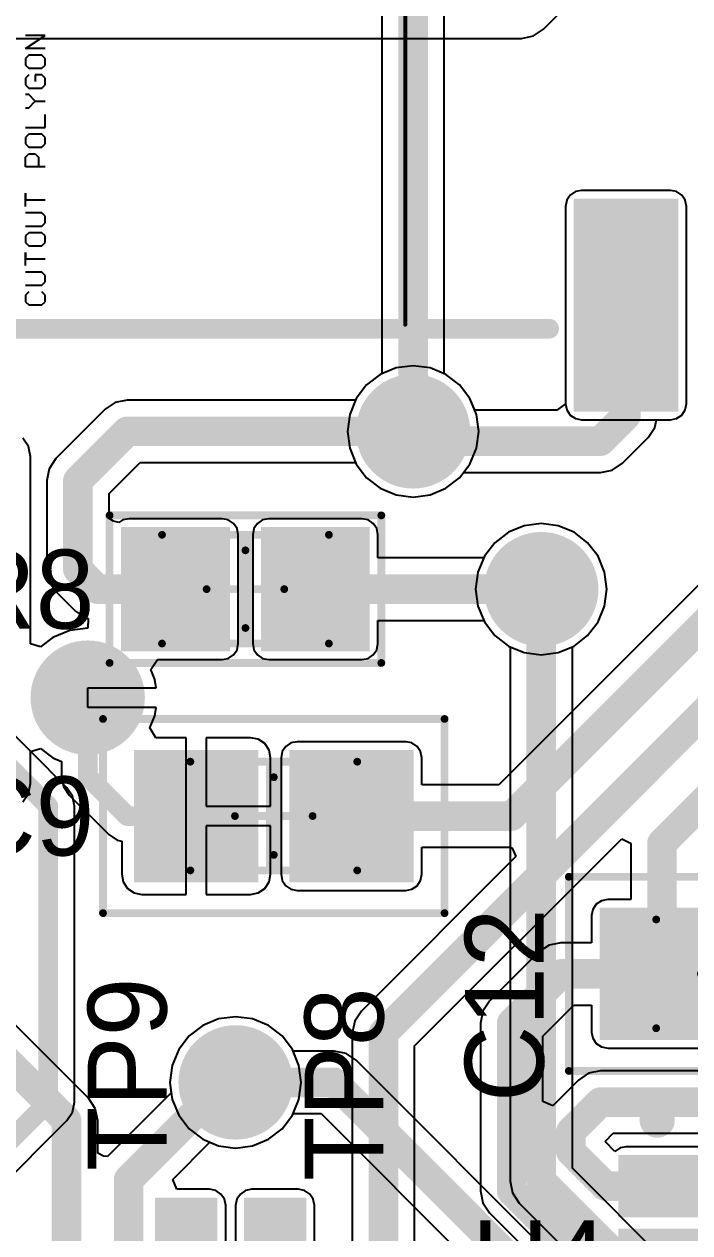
# Model space of a CAD drawing. Header units: millimetres. Extents: x 0.11 to 2.34, y 0.1 to 2.58.
# Drawn here: x 1.028 to 1.365, y 1.279 to 1.891 of the extents above; entities that cross this region are included whole.
import ezdxf

# ---------------------------------------------------------------- set-up
doc = ezdxf.new("R2010")
doc.units = ezdxf.units.MM
doc.header["$MEASUREMENT"] = 0
for name, color, linetype in [('BottomLayer', 5, 'Continuous'), ('BottomSolder', 6, 'Continuous'), ('Mechanical13', 56, 'Continuous'), ('Mechanical15', 56, 'Continuous'), ('MultiLayer', 9, 'Continuous'), ('PadHoleLayer', 156, 'Continuous'), ('TopLayer', 1, 'Continuous'), ('TopOverlay', 2, 'Continuous'), ('TopPaste', 8, 'Continuous'), ('TopSolder', 216, 'Continuous'), ('ViaHoleLayer', 16, 'Continuous')]:
    doc.layers.add(name, color=color, linetype=linetype)

# ---------------------------------------------------------------- blocks, each defined once
blk = doc.blocks.new('6_0805_N_3')
at = {"layer": 'Mechanical13', "const_width": 0.003937}
for points in [[(-0.0423228, -0.0275589), (-0.0423228, 0.0275592)], [(-0.0423228, 0.0275592), (0.0423229, 0.0275592)], [(0.0423229, -0.0275589), (0.0423229, 0.0275592)], [(-0.0423228, -0.0275589), (0.0423229, -0.0275589)]]:
    blk.add_lwpolyline(points, dxfattribs=at)
at = {"layer": 'Mechanical13', "const_width": 0.0019685}
for points in [[(-0.043307, 0.0275592, 1), (-0.0413386, 0.0275592, 1)], [(-0.043307, 0.0275592, 1), (-0.0413386, 0.0275592, 1)], [(0.0413387, 0.0275592, 1), (0.0433071, 0.0275592, 1)], [(0.0413387, 0.0275592, 1), (0.0433071, 0.0275592, 1)], [(-0.043307, -0.0275589, 1), (-0.0413386, -0.0275589, 1)], [(-0.043307, -0.0275589, 1), (-0.0413386, -0.0275589, 1)], [(0.0413387, -0.0275589, 1), (0.0433071, -0.0275589, 1)], [(0.0413387, -0.0275589, 1), (0.0433071, -0.0275589, 1)]]:
    blk.add_lwpolyline(points, format="xyb", close=True, dxfattribs=at)
at = {"layer": 'Mechanical15', "const_width": 0.003937}
for points in [[(-0.0688976, -0.0374014), (-0.0688976, 0.0374017)], [(-0.0688976, 0.0374017), (0.0688977, 0.0374017)], [(0.0688977, -0.0374014), (0.0688977, 0.0374017)], [(1e-07, -0.0196849), (1e-07, 0.0196852)], [(-0.019685, 1e-07), (0.0196851, 1e-07)], [(-0.0688976, -0.0374014), (0.0688977, -0.0374014)]]:
    blk.add_lwpolyline(points, dxfattribs=at)
at = {"layer": 'Mechanical15', "const_width": 0.0019685}
for points in [[(-0.0698818, 0.0374017, 1), (-0.0679134, 0.0374017, 1)], [(-0.0698818, 0.0374017, 1), (-0.0679134, 0.0374017, 1)], [(0.0679135, 0.0374017, 1), (0.0698819, 0.0374017, 1)], [(0.0679135, 0.0374017, 1), (0.0698819, 0.0374017, 1)], [(-0.0009841, 0.0196852, 1), (0.0009843, 0.0196852, 1)], [(-0.0206692, 1e-07, 1), (-0.0187008, 1e-07, 1)], [(0.0187009, 1e-07, 1), (0.0206693, 1e-07, 1)], [(-0.0009841, -0.0196849, 1), (0.0009843, -0.0196849, 1)], [(-0.0698818, -0.0374014, 1), (-0.0679134, -0.0374014, 1)], [(-0.0698818, -0.0374014, 1), (-0.0679134, -0.0374014, 1)], [(0.0679135, -0.0374014, 1), (0.0698819, -0.0374014, 1)], [(0.0679135, -0.0374014, 1), (0.0698819, -0.0374014, 1)]]:
    blk.add_lwpolyline(points, format="xyb", close=True, dxfattribs=at)
at = {"layer": 'TopLayer'}
for points in [[(-0.011811, -0.0275589), (-0.011811, 0.0275591), (-0.059055, -0.0275589), (-0.059055, 0.0275591)], [(0.0590551, -0.0275589), (0.0590551, 0.0275591), (0.0118111, -0.0275589), (0.0118111, 0.0275591)]]:
    blk.add_solid(points, dxfattribs=at)
at = {"layer": 'TopOverlay', "const_width": 0.007874}
blk.add_lwpolyline([(0, -0.023622), (0, 0.023622)], dxfattribs=at)
at = {"layer": 'TopOverlay', "const_width": 0.003937}
for points in [[(-0.0019685, 0.023622, 1), (0.0019685, 0.023622, 1)], [(-0.0019685, -0.023622, 1), (0.0019685, -0.023622, 1)]]:
    blk.add_lwpolyline(points, format="xyb", close=True, dxfattribs=at)
at = {"layer": 'TopPaste'}
for points in [[(-0.011811, -0.0275589), (-0.011811, 0.0275591), (-0.059055, -0.0275589), (-0.059055, 0.0275591)], [(0.0590551, -0.0275589), (0.0590551, 0.0275591), (0.0118111, -0.0275589), (0.0118111, 0.0275591)]]:
    blk.add_solid(points, dxfattribs=at)
at = {"layer": 'TopSolder'}
for points in [[(-0.007811, -0.0315589), (-0.007811, 0.0315591), (-0.063055, -0.0315589), (-0.063055, 0.0315591)], [(0.0630551, -0.0315589), (0.0630551, 0.0315591), (0.0078111, -0.0315589), (0.0078111, 0.0315591)]]:
    blk.add_solid(points, dxfattribs=at)
blk = doc.blocks.new('ESP8266_ESP_12_E_5')
at = {"layer": 'BottomLayer'}
blk.add_solid([(-0.603, 0.6235), (-0.603, 0.6685), (-0.703, 0.6235), (-0.703, 0.6685)], dxfattribs=at)
at = {"layer": 'BottomSolder'}
blk.add_solid([(-0.599, 0.6195), (-0.599, 0.6725), (-0.707, 0.6195), (-0.707, 0.6725)], dxfattribs=at)
at = {"layer": 'Mechanical13'}
for p, q in [((-0.6512945, 0.9505874), (-0.6529606, 0.9489212)), ((-0.6479622, 0.9505874), (-0.6512945, 0.9505874)), ((-0.6462961, 0.9489212), (-0.6479622, 0.9505874)), ((-0.6429638, 0.9505874), (-0.6429638, 0.9422567)), ((-0.6362993, 0.9422567), (-0.6362993, 0.9505874)), ((-0.632967, 0.9505874), (-0.6263025, 0.9505874)), ((-0.6263025, 0.9505874), (-0.6296347, 0.9505874)), ((-0.6296347, 0.9505874), (-0.6296347, 0.9405906)), ((-0.6213041, 0.9505874), (-0.6229702, 0.9489212)), ((-0.6179718, 0.9505874), (-0.6213041, 0.9505874)), ((-0.6163057, 0.9489212), (-0.6179718, 0.9505874)), ((-0.6129734, 0.9505874), (-0.6129734, 0.9422567)), ((-0.6063089, 0.9422567), (-0.6063089, 0.9505874)), ((-0.6029766, 0.9505874), (-0.5963121, 0.9505874)), ((-0.5963121, 0.9505874), (-0.5996443, 0.9505874)), ((-0.5996443, 0.9505874), (-0.5996443, 0.9405906)), ((-0.582983, 0.9405906), (-0.582983, 0.9505874)), ((-0.582983, 0.9505874), (-0.5779846, 0.9505874)), ((-0.5779846, 0.9505874), (-0.5763185, 0.9489212)), ((-0.5713201, 0.9505874), (-0.5729862, 0.9489212)), ((-0.5679878, 0.9505874), (-0.5713201, 0.9505874)), ((-0.5663217, 0.9489212), (-0.5679878, 0.9505874)), ((-0.5629894, 0.9505874), (-0.5629894, 0.9405906)), ((-0.5529926, 0.9505874), (-0.5529926, 0.9489212)), ((-0.5463281, 0.9489212), (-0.5463281, 0.9505874)), ((-0.5413297, 0.9505874), (-0.5429958, 0.9489212)), ((-0.5379974, 0.9505874), (-0.5413297, 0.9505874)), ((-0.5363313, 0.9489212), (-0.5379974, 0.9505874)), ((-0.5313329, 0.9505874), (-0.532999, 0.9489212)), ((-0.5280006, 0.9505874), (-0.5313329, 0.9505874)), ((-0.5263345, 0.9489212), (-0.5280006, 0.9505874)), ((-0.5230022, 0.9405906), (-0.5230022, 0.9505874)), ((-0.5230022, 0.9505874), (-0.5163377, 0.9405906)), ((-0.5163377, 0.9405906), (-0.5163377, 0.9505874)), ((-0.6529606, 0.9489212), (-0.6529606, 0.9422567)), ((-0.6229702, 0.9489212), (-0.6229702, 0.9422567)), ((-0.6163057, 0.9422567), (-0.6163057, 0.9489212)), ((-0.5779846, 0.9439229), (-0.582983, 0.9439229)), ((-0.5763185, 0.945589), (-0.5779846, 0.9439229)), ((-0.5763185, 0.9489212), (-0.5763185, 0.945589)), ((-0.5729862, 0.9489212), (-0.5729862, 0.9422567)), ((-0.5663217, 0.9422567), (-0.5663217, 0.9489212)), ((-0.5529926, 0.9489212), (-0.5496603, 0.945589)), ((-0.5496603, 0.945589), (-0.5463281, 0.9489212)), ((-0.5496603, 0.945589), (-0.5496603, 0.9405906)), ((-0.5429958, 0.9489212), (-0.5429958, 0.9422567)), ((-0.5363313, 0.945589), (-0.5396635, 0.945589)), ((-0.5363313, 0.9422567), (-0.5363313, 0.945589)), ((-0.532999, 0.9489212), (-0.532999, 0.9422567)), ((-0.5263345, 0.9422567), (-0.5263345, 0.9489212)), ((-0.6529606, 0.9422567), (-0.6512945, 0.9405906)), ((-0.6512945, 0.9405906), (-0.6479622, 0.9405906)), ((-0.6479622, 0.9405906), (-0.6462961, 0.9422567)), ((-0.6429638, 0.9422567), (-0.6412977, 0.9405906)), ((-0.6412977, 0.9405906), (-0.6379654, 0.9405906)), ((-0.6379654, 0.9405906), (-0.6362993, 0.9422567)), ((-0.6229702, 0.9422567), (-0.6213041, 0.9405906)), ((-0.6213041, 0.9405906), (-0.6179718, 0.9405906)), ((-0.6179718, 0.9405906), (-0.6163057, 0.9422567)), ((-0.6129734, 0.9422567), (-0.6113073, 0.9405906)), ((-0.6113073, 0.9405906), (-0.607975, 0.9405906)), ((-0.607975, 0.9405906), (-0.6063089, 0.9422567)), ((-0.5729862, 0.9422567), (-0.5713201, 0.9405906)), ((-0.5713201, 0.9405906), (-0.5679878, 0.9405906)), ((-0.5679878, 0.9405906), (-0.5663217, 0.9422567)), ((-0.5629894, 0.9405906), (-0.5563249, 0.9405906)), ((-0.5429958, 0.9422567), (-0.5413297, 0.9405906)), ((-0.5413297, 0.9405906), (-0.5379974, 0.9405906)), ((-0.5379974, 0.9405906), (-0.5363313, 0.9422567)), ((-0.532999, 0.9422567), (-0.5313329, 0.9405906)), ((-0.5313329, 0.9405906), (-0.5280006, 0.9405906)), ((-0.5280006, 0.9405906), (-0.5263345, 0.9422567))]:
    blk.add_line(p, q, dxfattribs=at)
at = {"layer": 'Mechanical13', "const_width": 0.002}
blk.add_lwpolyline([(-0.6629606, 0.7579659), (-0.0229606, 0.7579659)], dxfattribs=at)
at = {"layer": 'Mechanical13', "const_width": 0.001}
blk.add_lwpolyline([(-0.6634606, 0.7579659, 1), (-0.6624606, 0.7579659, 1)], format="xyb", close=True, dxfattribs=at)
at = {"layer": 'MultiLayer'}
blk.add_solid([(-0.603, 0.6235), (-0.603, 0.6685), (-0.703, 0.6235), (-0.703, 0.6685)], dxfattribs=at)
at = {"layer": 'PadHoleLayer', "const_width": 0.015}
blk.add_lwpolyline([(-0.6605, 0.646, 1), (-0.6455, 0.646, 1)], format="xyb", close=True, dxfattribs=at)
at = {"layer": 'TopLayer'}
blk.add_solid([(-0.603, 0.6235), (-0.603, 0.6685), (-0.703, 0.6235), (-0.703, 0.6685)], dxfattribs=at)
at = {"layer": 'TopOverlay', "const_width": 0.01}
blk.add_lwpolyline([(-0.665, 0.985), (-0.665, 0.685)], dxfattribs=at)
at = {"layer": 'TopOverlay', "const_width": 0.005}
blk.add_lwpolyline([(-0.6675, 0.685, 1), (-0.6625, 0.685, 1)], format="xyb", close=True, dxfattribs=at)
at = {"layer": 'TopSolder'}
blk.add_solid([(-0.599, 0.6195), (-0.599, 0.6725), (-0.707, 0.6195), (-0.707, 0.6725)], dxfattribs=at)
blk = doc.blocks.new('MIC7221YM5_7')
at = {"layer": 'TopLayer'}
for points in [[(-0.0255906, 0.0275591), (-0.0255906, 0.0669291), (-0.0492126, 0.0275591), (-0.0492126, 0.0669291)], [(0.011811, 0.0275591), (0.011811, 0.0669291), (-0.011811, 0.0275591), (-0.011811, 0.0669291)], [(0.0492126, 0.0275591), (0.0492126, 0.0669291), (0.0255906, 0.0275591), (0.0255906, 0.0669291)], [(-0.0236221, -0.0669291), (-0.0236221, -0.0275591), (-0.0511811, -0.0669291), (-0.0511811, -0.0275591)], [(0.0511811, -0.0669291), (0.0511811, -0.0275591), (0.0236221, -0.0669291), (0.0236221, -0.0275591)]]:
    blk.add_solid(points, dxfattribs=at)
at = {"layer": 'TopOverlay'}
for points, const_width in [([(0.0748031, 0.0511811, 1), (0.0669291, 0.0511811, 1)], 0.01), ([(0.0644291, 0.0511811, 1), (0.0694291, 0.0511811, 1)], 0.005), ([(0.0723031, 0.0511811, 1), (0.0773031, 0.0511811, 1)], 0.005), ([(-0.0760531, 0.015, 1), (-0.0735531, 0.015, 1)], 0.0025), ([(-0.0760531, 0.015, 1), (-0.0735531, 0.015, 1)], 0.0025), ([(0.0735531, 0.015, 1), (0.0760531, 0.015, 1)], 0.0025), ([(0.0735531, 0.015, 1), (0.0760531, 0.015, 1)], 0.0025), ([(-0.0760531, -0.015, 1), (-0.0735531, -0.015, 1)], 0.0025), ([(-0.0760531, -0.015, 1), (-0.0735531, -0.015, 1)], 0.0025), ([(0.0735531, -0.015, 1), (0.0760531, -0.015, 1)], 0.0025), ([(0.0735531, -0.015, 1), (0.0760531, -0.015, 1)], 0.0025)]:
    blk.add_lwpolyline(points, format="xyb", close=True, dxfattribs=dict(at, const_width=const_width))
at = {"layer": 'TopOverlay', "const_width": 0.005}
for points in [[(-0.0748031, 0.015), (-0.0748031, -0.015)], [(-0.0748031, 0.015), (0.0748031, 0.015)], [(0.0748031, 0.015), (0.0748031, -0.015)], [(-0.0748031, -0.015), (0.0748031, -0.015)]]:
    blk.add_lwpolyline(points, dxfattribs=at)
at = {"layer": 'TopPaste'}
for points in [[(-0.0255906, 0.0275591), (-0.0255906, 0.0669291), (-0.0492126, 0.0275591), (-0.0492126, 0.0669291)], [(0.011811, 0.0275591), (0.011811, 0.0669291), (-0.011811, 0.0275591), (-0.011811, 0.0669291)], [(0.0492126, 0.0275591), (0.0492126, 0.0669291), (0.0255906, 0.0275591), (0.0255906, 0.0669291)], [(-0.0236221, -0.0669291), (-0.0236221, -0.0275591), (-0.0511811, -0.0669291), (-0.0511811, -0.0275591)], [(0.0511811, -0.0669291), (0.0511811, -0.0275591), (0.0236221, -0.0669291), (0.0236221, -0.0275591)]]:
    blk.add_solid(points, dxfattribs=at)
at = {"layer": 'TopSolder'}
for points in [[(-0.0215906, 0.0235591), (-0.0215906, 0.0709291), (-0.0532126, 0.0235591), (-0.0532126, 0.0709291)], [(0.015811, 0.0235591), (0.015811, 0.0709291), (-0.015811, 0.0235591), (-0.015811, 0.0709291)], [(0.0532126, 0.0235591), (0.0532126, 0.0709291), (0.0215906, 0.0235591), (0.0215906, 0.0709291)], [(-0.0196221, -0.0709291), (-0.0196221, -0.0235591), (-0.0551811, -0.0709291), (-0.0551811, -0.0235591)], [(0.0551811, -0.0709291), (0.0551811, -0.0235591), (0.0196221, -0.0709291), (0.0196221, -0.0235591)]]:
    blk.add_solid(points, dxfattribs=at)
blk = doc.blocks.new('6_0805_M_18')
at = {"layer": 'Mechanical13', "const_width": 0.003937}
for points in [[(-0.0423229, -0.027559), (-0.0423229, 0.0275591)], [(-0.0423229, 0.0275591), (0.0423228, 0.0275591)], [(0.0423228, -0.027559), (0.0423228, 0.0275591)], [(-0.0423229, -0.027559), (0.0423228, -0.027559)]]:
    blk.add_lwpolyline(points, dxfattribs=at)
at = {"layer": 'Mechanical13', "const_width": 0.0019685}
for points in [[(-0.0433071, 0.0275591, 1), (-0.0413387, 0.0275591, 1)], [(-0.0433071, 0.0275591, 1), (-0.0413387, 0.0275591, 1)], [(0.0413386, 0.0275591, 1), (0.043307, 0.0275591, 1)], [(0.0413386, 0.0275591, 1), (0.043307, 0.0275591, 1)], [(-0.0433071, -0.027559, 1), (-0.0413387, -0.027559, 1)], [(-0.0433071, -0.027559, 1), (-0.0413387, -0.027559, 1)], [(0.0413386, -0.027559, 1), (0.043307, -0.027559, 1)], [(0.0413386, -0.027559, 1), (0.043307, -0.027559, 1)]]:
    blk.add_lwpolyline(points, format="xyb", close=True, dxfattribs=at)
at = {"layer": 'Mechanical15', "const_width": 0.003937}
for points in [[(-0.0866142, -0.0492126), (-0.0866142, 0.0492126)], [(-0.0866142, 0.0492126), (0.0866142, 0.0492126)], [(0.0866142, -0.0492126), (0.0866142, 0.0492126)], [(0, -0.019685), (0, 0.0196851)], [(-0.0196851, 0), (0.019685, 0)], [(-0.0866142, -0.0492126), (0.0866142, -0.0492126)]]:
    blk.add_lwpolyline(points, dxfattribs=at)
at = {"layer": 'Mechanical15', "const_width": 0.0019685}
for points in [[(-0.0875984, 0.0492126, 1), (-0.08563, 0.0492126, 1)], [(-0.0875984, 0.0492126, 1), (-0.08563, 0.0492126, 1)], [(0.08563, 0.0492126, 1), (0.0875984, 0.0492126, 1)], [(0.08563, 0.0492126, 1), (0.0875984, 0.0492126, 1)], [(-0.0009842, 0.0196851, 1), (0.0009842, 0.0196851, 1)], [(-0.0206693, 0, 1), (-0.0187009, 0, 1)], [(0.0187008, 0, 1), (0.0206692, 0, 1)], [(-0.0009842, -0.019685, 1), (0.0009842, -0.019685, 1)], [(-0.0875984, -0.0492126, 1), (-0.08563, -0.0492126, 1)], [(-0.0875984, -0.0492126, 1), (-0.08563, -0.0492126, 1)], [(0.08563, -0.0492126, 1), (0.0875984, -0.0492126, 1)], [(0.08563, -0.0492126, 1), (0.0875984, -0.0492126, 1)]]:
    blk.add_lwpolyline(points, format="xyb", close=True, dxfattribs=at)
at = {"layer": 'TopLayer'}
for points in [[(-0.0118111, -0.0295275), (-0.0118111, 0.0295275), (-0.0669291, -0.0295275), (-0.0669291, 0.0295275)], [(0.0669291, -0.0295275), (0.0669291, 0.0295275), (0.0118111, -0.0295275), (0.0118111, 0.0295275)]]:
    blk.add_solid(points, dxfattribs=at)
at = {"layer": 'TopOverlay', "const_width": 0.007874}
blk.add_lwpolyline([(0, -0.0255906), (0, 0.0255906)], dxfattribs=at)
at = {"layer": 'TopOverlay', "const_width": 0.003937}
for points in [[(-0.0019685, 0.0255906, 1), (0.0019685, 0.0255906, 1)], [(-0.0019685, -0.0255906, 1), (0.0019685, -0.0255906, 1)]]:
    blk.add_lwpolyline(points, format="xyb", close=True, dxfattribs=at)
at = {"layer": 'TopPaste'}
for points in [[(-0.0118111, -0.0295275), (-0.0118111, 0.0295275), (-0.0669291, -0.0295275), (-0.0669291, 0.0295275)], [(0.0669291, -0.0295275), (0.0669291, 0.0295275), (0.0118111, -0.0295275), (0.0118111, 0.0295275)]]:
    blk.add_solid(points, dxfattribs=at)
at = {"layer": 'TopSolder'}
for points in [[(-0.0078111, -0.0335275), (-0.0078111, 0.0335275), (-0.0709291, -0.0335275), (-0.0709291, 0.0335275)], [(0.0709291, -0.0335275), (0.0709291, 0.0335275), (0.0078111, -0.0335275), (0.0078111, 0.0335275)]]:
    blk.add_solid(points, dxfattribs=at)
blk = doc.blocks.new('6_0805_M_20')
at = {"layer": 'Mechanical13', "const_width": 0.003937}
for points in [[(-0.0423229, 0.0275591), (-0.0423229, -0.027559)], [(0.0423228, 0.0275591), (-0.0423229, 0.0275591)], [(0.0423228, 0.0275591), (0.0423228, -0.027559)], [(0.0423228, -0.027559), (-0.0423229, -0.027559)]]:
    blk.add_lwpolyline(points, dxfattribs=at)
at = {"layer": 'Mechanical13', "const_width": 0.0019685}
for points in [[(-0.0433071, 0.0275591, 1), (-0.0413387, 0.0275591, 1)], [(-0.0433071, 0.0275591, 1), (-0.0413387, 0.0275591, 1)], [(0.0413386, 0.0275591, 1), (0.043307, 0.0275591, 1)], [(0.0413386, 0.0275591, 1), (0.043307, 0.0275591, 1)], [(-0.0433071, -0.027559, 1), (-0.0413387, -0.027559, 1)], [(-0.0433071, -0.027559, 1), (-0.0413387, -0.027559, 1)], [(0.0413386, -0.027559, 1), (0.043307, -0.027559, 1)], [(0.0413386, -0.027559, 1), (0.043307, -0.027559, 1)]]:
    blk.add_lwpolyline(points, format="xyb", close=True, dxfattribs=at)
at = {"layer": 'Mechanical15', "const_width": 0.003937}
for points in [[(-0.0866142, 0.0492126), (-0.0866142, -0.0492126)], [(0.0866142, 0.0492126), (-0.0866142, 0.0492126)], [(0.0866142, 0.0492126), (0.0866142, -0.0492126)], [(0, 0.0196851), (0, -0.019685)], [(0.019685, 0), (-0.0196851, 0)], [(0.0866142, -0.0492126), (-0.0866142, -0.0492126)]]:
    blk.add_lwpolyline(points, dxfattribs=at)
at = {"layer": 'Mechanical15', "const_width": 0.0019685}
for points in [[(-0.0875984, 0.0492126, 1), (-0.08563, 0.0492126, 1)], [(-0.0875984, 0.0492126, 1), (-0.08563, 0.0492126, 1)], [(0.08563, 0.0492126, 1), (0.0875984, 0.0492126, 1)], [(0.08563, 0.0492126, 1), (0.0875984, 0.0492126, 1)], [(-0.0009842, 0.0196851, 1), (0.0009842, 0.0196851, 1)], [(-0.0206693, 0, 1), (-0.0187009, 0, 1)], [(0.0187008, 0, 1), (0.0206692, 0, 1)], [(-0.0009842, -0.019685, 1), (0.0009842, -0.019685, 1)], [(-0.0875984, -0.0492126, 1), (-0.08563, -0.0492126, 1)], [(-0.0875984, -0.0492126, 1), (-0.08563, -0.0492126, 1)], [(0.08563, -0.0492126, 1), (0.0875984, -0.0492126, 1)], [(0.08563, -0.0492126, 1), (0.0875984, -0.0492126, 1)]]:
    blk.add_lwpolyline(points, format="xyb", close=True, dxfattribs=at)
at = {"layer": 'TopLayer'}
for points in [[(-0.0118111, -0.0295275), (-0.0118111, 0.0295275), (-0.0669291, -0.0295275), (-0.0669291, 0.0295275)], [(0.0669291, -0.0295275), (0.0669291, 0.0295275), (0.0118111, -0.0295275), (0.0118111, 0.0295275)]]:
    blk.add_solid(points, dxfattribs=at)
at = {"layer": 'TopOverlay', "const_width": 0.007874}
blk.add_lwpolyline([(0, 0.0255906), (0, -0.0255906)], dxfattribs=at)
at = {"layer": 'TopOverlay', "const_width": 0.003937}
for points in [[(-0.0019685, 0.0255906, 1), (0.0019685, 0.0255906, 1)], [(-0.0019685, -0.0255906, 1), (0.0019685, -0.0255906, 1)]]:
    blk.add_lwpolyline(points, format="xyb", close=True, dxfattribs=at)
at = {"layer": 'TopPaste'}
for points in [[(-0.0118111, -0.0295275), (-0.0118111, 0.0295275), (-0.0669291, -0.0295275), (-0.0669291, 0.0295275)], [(0.0669291, -0.0295275), (0.0669291, 0.0295275), (0.0118111, -0.0295275), (0.0118111, 0.0295275)]]:
    blk.add_solid(points, dxfattribs=at)
at = {"layer": 'TopSolder'}
for points in [[(-0.0078111, -0.0335275), (-0.0078111, 0.0335275), (-0.0709291, -0.0335275), (-0.0709291, 0.0335275)], [(0.0709291, -0.0335275), (0.0709291, 0.0335275), (0.0078111, -0.0335275), (0.0078111, 0.0335275)]]:
    blk.add_solid(points, dxfattribs=at)
blk = doc.blocks.new('TEST_POINT_PAD_56')
at = {"layer": 'TopLayer'}
blk.add_solid([(0.0226378, -0.011811), (0.0226378, 0.011811), (-0.0226378, -0.011811), (-0.0226378, 0.011811)], dxfattribs=at)
at = {"layer": 'TopPaste'}
blk.add_solid([(0.0226378, -0.011811), (0.0226378, 0.011811), (-0.0226378, -0.011811), (-0.0226378, 0.011811)], dxfattribs=at)
at = {"layer": 'TopSolder'}
blk.add_solid([(0.0266378, -0.015811), (0.0266378, 0.015811), (-0.0266378, -0.015811), (-0.0266378, 0.015811)], dxfattribs=at)
blk = doc.blocks.new('TEST_POINT_PAD_57')
at = {"layer": 'TopLayer'}
blk.add_solid([(0.0226378, -0.011811), (0.0226378, 0.011811), (-0.0226378, -0.011811), (-0.0226378, 0.011811)], dxfattribs=at)
at = {"layer": 'TopPaste'}
blk.add_solid([(0.0226378, -0.011811), (0.0226378, 0.011811), (-0.0226378, -0.011811), (-0.0226378, 0.011811)], dxfattribs=at)
at = {"layer": 'TopSolder'}
blk.add_solid([(0.0266378, -0.015811), (0.0266378, 0.015811), (-0.0266378, -0.015811), (-0.0266378, 0.015811)], dxfattribs=at)

msp = doc.modelspace()

# ---------------------------------------------------------------- linework, layer by layer
at = {"layer": 'BottomLayer'}
for p, q in [((1.2091963, 2.3908271), (1.2091963, 1.7141729)), ((1.2408037, 1.7141729), (1.2408037, 2.3908271)), ((1.3029642, 1.8021214), (1.3023433, 1.799)), ((1.3047323, 1.8047677), (1.3029642, 1.8021214)), ((1.3073786, 1.8065358), (1.3047323, 1.8047677)), ((1.3105, 1.8071567), (1.3073786, 1.8065358)), ((1.3555, 1.8071567), (1.3105, 1.8071567)), ((1.3586214, 1.8065358), (1.3555, 1.8071567)), ((1.3612677, 1.8047677), (1.3586214, 1.8065358)), ((1.3630358, 1.8021214), (1.3612677, 1.8047677)), ((1.3636567, 1.799), (1.3630358, 1.8021214)), ((1.3023433, 1.799), (1.3023433, 1.699)), ((1.3636567, 1.699), (1.3636567, 1.799)), ((1.0493725, 1.5043725), (0.8432547, 1.7104903)), ((1.2083576, 1.7138255), (1.2014641, 1.7085359)), ((1.2091963, 1.7141729), (1.2083576, 1.7138255)), ((1.2416424, 1.7138255), (1.2408037, 1.7141729)), ((1.2485359, 1.7085359), (1.2416424, 1.7138255)), ((1.2014641, 1.7085359), (1.1961745, 1.7016424)), ((1.2538255, 1.7016424), (1.2485359, 1.7085359)), ((1.1961745, 1.7016424), (1.1928494, 1.6936147)), ((1.2571506, 1.6936147), (1.2538255, 1.7016424)), ((1.3023433, 1.699), (1.3029642, 1.6958786)), ((1.3630358, 1.6958786), (1.3636567, 1.699)), ((1.1928494, 1.6936147), (1.1917152, 1.685)), ((1.2582848, 1.685), (1.2571506, 1.6936147)), ((1.3029642, 1.6958786), (1.3047323, 1.6932323)), ((1.3047323, 1.6932323), (1.3073786, 1.6914642)), ((1.3073786, 1.6914642), (1.3105, 1.6908433)), ((1.3555, 1.6908433), (1.3586214, 1.6914642)), ((1.3586214, 1.6914642), (1.3612677, 1.6932323)), ((1.3612677, 1.6932323), (1.3630358, 1.6958786)), ((1.1917152, 1.685), (1.1928494, 1.6763853)), ((1.2571506, 1.6763853), (1.2582848, 1.685)), ((1.3105, 1.6908433), (1.3555, 1.6908433)), ((1.1928494, 1.6763853), (1.1961745, 1.6683576)), ((1.2538255, 1.6683576), (1.2571506, 1.6763853)), ((1.1961745, 1.6683576), (1.2014641, 1.6614641)), ((1.2485359, 1.6614641), (1.2538255, 1.6683576)), ((1.2014641, 1.6614641), (1.2083576, 1.6561745)), ((1.2416424, 1.6561745), (1.2485359, 1.6614641)), ((1.2083576, 1.6561745), (1.2163853, 1.6528494)), ((1.2336147, 1.6528494), (1.2416424, 1.6561745)), ((1.2163853, 1.6528494), (1.225, 1.6517152)), ((1.225, 1.6517152), (1.2336147, 1.6528494)), ((1.2813853, 1.6371506), (1.2733576, 1.6338255)), ((1.29, 1.6382848), (1.2813853, 1.6371506)), ((1.2986147, 1.6371506), (1.29, 1.6382848)), ((1.3066424, 1.6338255), (1.2986147, 1.6371506)), ((1.2733576, 1.6338255), (1.2664641, 1.6285359)), ((1.3135359, 1.6285359), (1.3066424, 1.6338255)), ((1.2664641, 1.6285359), (1.2611745, 1.6216424)), ((1.3188255, 1.6216424), (1.3135359, 1.6285359)), ((1.2611745, 1.6216424), (1.2578494, 1.6136147)), ((1.3221506, 1.6136147), (1.3188255, 1.6216424)), ((1.2578494, 1.6136147), (1.2567152, 1.605)), ((1.3232848, 1.605), (1.3221506, 1.6136147)), ((1.2567152, 1.605), (1.2578494, 1.5963853)), ((1.3221506, 1.5963853), (1.3232848, 1.605)), ((1.2578494, 1.5963853), (1.2611745, 1.5883576)), ((1.3188255, 1.5883576), (1.3221506, 1.5963853)), ((1.2611745, 1.5883576), (1.2664641, 1.5814641)), ((1.3135359, 1.5814641), (1.3188255, 1.5883576)), ((1.2664641, 1.5814641), (1.2733576, 1.5761745)), ((1.3066424, 1.5761745), (1.3135359, 1.5814641)), ((1.2733576, 1.5761745), (1.2741963, 1.5758271)), ((1.2741963, 1.5758271), (1.2741963, 1.305)), ((1.3058037, 1.5758271), (1.3066424, 1.5761745)), ((1.3058037, 1.3115461), (1.3058037, 1.5758271)), ((1.0522457, 1.5000724), (1.0493725, 1.5043725)), ((1.0532547, 1.495), (1.0522457, 1.5000724)), ((1.0532547, 1.345), (1.0532547, 1.495)), ((1.1263853, 1.3871506), (1.1183576, 1.3838255)), ((1.135, 1.3882848), (1.1263853, 1.3871506)), ((1.1436147, 1.3871506), (1.135, 1.3882848)), ((1.1516424, 1.3838255), (1.1436147, 1.3871506)), ((1.1114641, 1.3785359), (1.1061745, 1.3716424)), ((1.1183576, 1.3838255), (1.1114641, 1.3785359)), ((1.1585359, 1.3785359), (1.1516424, 1.3838255)), ((1.1638255, 1.3716424), (1.1585359, 1.3785359)), ((1.1061745, 1.3716424), (1.1028494, 1.3636147)), ((1.1641729, 1.3708037), (1.1638255, 1.3716424)), ((1.185, 1.3708037), (1.1641729, 1.3708037)), ((1.1910478, 1.3696007), (1.185, 1.3708037)), ((1.1961749, 1.3661749), (1.1910478, 1.3696007)), ((1.1028494, 1.3636147), (1.1017152, 1.355)), ((1.7361749, 0.8261749), (1.1961749, 1.3661749)), ((1.1017152, 1.355), (1.1028494, 1.3463853)), ((1.0522458, 1.3399277), (1.0532547, 1.345)), ((1.1028494, 1.3463853), (1.1061745, 1.3383576)), ((0.9707474, 1.2570024), (1.0493725, 1.3356275)), ((1.0493725, 1.3356275), (1.0522458, 1.3399277)), ((1.1061745, 1.3383576), (1.1114641, 1.3314641)), ((1.1585359, 1.3314641), (1.1638255, 1.3383576)), ((1.1638255, 1.3383576), (1.1641729, 1.3391963)), ((1.1641729, 1.3391963), (1.1784539, 1.3391963)), ((1.1784539, 1.3391963), (1.7091963, 0.8084539)), ((1.1114641, 1.3314641), (1.1183576, 1.3261745)), ((1.1516424, 1.3261745), (1.1585359, 1.3314641)), ((1.1183576, 1.3261745), (1.1263853, 1.3228494)), ((1.1436147, 1.3228494), (1.1516424, 1.3261745)), ((1.1263853, 1.3228494), (1.135, 1.3217152)), ((1.135, 1.3217152), (1.1436147, 1.3228494)), ((1.5865461, 1.0308037), (1.3058037, 1.3115461)), ((1.2741963, 1.305), (1.2753993, 1.2989522)), ((1.2753993, 1.2989522), (1.2788251, 1.2938251)), ((1.2788251, 1.2938251), (1.5688251, 1.0038251))]:
    msp.add_line(p, q, dxfattribs=at)
for points, const_width in [([(1.225, 1.685), (1.225, 2.42)], 0.015), ([(0.83, 1.705), (1.04, 1.495)], 0.01), ([(1.29, 1.305), (1.29, 1.605)], 0.015), ([(1.04, 1.345), (1.04, 1.495)], 0.01), ([(1.135, 1.355), (1.185, 1.355)], 0.015), ([(1.185, 1.355), (1.725, 0.815)], 0.015), ([(0.94, 1.245), (1.04, 1.345)], 0.01), ([(1.29, 1.305), (1.58, 1.015)], 0.015)]:
    msp.add_lwpolyline(points, dxfattribs=dict(at, const_width=const_width))
for points, const_width in [([(1.2125, 1.685, 1), (1.2375, 1.685, 1)], 0.025), ([(1.22125, 1.685, 1), (1.22875, 1.685, 1)], 0.0075), ([(1.2775, 1.605, 1), (1.3025, 1.605, 1)], 0.025), ([(1.28625, 1.605, 1), (1.29375, 1.605, 1)], 0.0075), ([(1.0475, 1.55, 1), (1.0725, 1.55, 1)], 0.025), ([(1.0375, 1.495, 1), (1.0425, 1.495, 1)], 0.005), ([(1.0375, 1.495, 1), (1.0425, 1.495, 1)], 0.005), ([(1.1225, 1.355, 1), (1.1475, 1.355, 1)], 0.025), ([(1.13125, 1.355, 1), (1.13875, 1.355, 1)], 0.0075), ([(1.18125, 1.355, 1), (1.18875, 1.355, 1)], 0.0075), ([(1.18125, 1.355, 1), (1.18875, 1.355, 1)], 0.0075), ([(1.0375, 1.345, 1), (1.0425, 1.345, 1)], 0.005), ([(1.0375, 1.345, 1), (1.0425, 1.345, 1)], 0.005), ([(1.28625, 1.305, 1), (1.29375, 1.305, 1)], 0.0075), ([(1.28625, 1.305, 1), (1.29375, 1.305, 1)], 0.0075)]:
    msp.add_lwpolyline(points, format="xyb", close=True, dxfattribs=dict(at, const_width=const_width))
at = {"layer": 'BottomSolder', "const_width": 0.029}
for points in [[(1.2105, 1.685, 1), (1.2395, 1.685, 1)], [(1.2755, 1.605, 1), (1.3045, 1.605, 1)], [(1.0455, 1.55, 1), (1.0745, 1.55, 1)], [(1.1205, 1.355, 1), (1.1495, 1.355, 1)]]:
    msp.add_lwpolyline(points, format="xyb", close=True, dxfattribs=at)
at = {"layer": 'MultiLayer', "const_width": 0.025}
for points in [[(1.2125, 1.685, 1), (1.2375, 1.685, 1)], [(1.2775, 1.605, 1), (1.3025, 1.605, 1)], [(1.0475, 1.55, 1), (1.0725, 1.55, 1)], [(1.1225, 1.355, 1), (1.1475, 1.355, 1)]]:
    msp.add_lwpolyline(points, format="xyb", close=True, dxfattribs=at)
at = {"layer": 'TopLayer'}
for p, q in [((1.2911747, 1.8888249), (1.6591749, 2.2568251)), ((1.2860476, 1.8853991), (1.2911747, 1.8888249)), ((0.9299971, 1.8841961), (1.2799998, 1.8841961)), ((1.2799998, 1.8841961), (1.2860476, 1.8853991)), ((1.3029642, 1.8021214), (1.3023433, 1.799)), ((1.3047323, 1.8047677), (1.3029642, 1.8021214)), ((1.3073786, 1.8065358), (1.3047323, 1.8047677)), ((1.3105, 1.8071567), (1.3073786, 1.8065358)), ((1.3555, 1.8071567), (1.3105, 1.8071567)), ((1.3586214, 1.8065358), (1.3555, 1.8071567)), ((1.3612677, 1.8047677), (1.3586214, 1.8065358)), ((1.3630358, 1.8021214), (1.3612677, 1.8047677)), ((1.3636567, 1.799), (1.3630358, 1.8021214)), ((1.3023433, 1.799), (1.3023433, 1.6990001)), ((1.3636567, 1.699), (1.3636567, 1.799)), ((1.2163853, 1.7171506), (1.2083576, 1.7138255)), ((1.225, 1.7182848), (1.2163853, 1.7171506)), ((1.2336147, 1.7171506), (1.225, 1.7182848)), ((1.2416424, 1.7138255), (1.2336147, 1.7171506)), ((1.2083576, 1.7138255), (1.2014641, 1.7085359)), ((1.2485359, 1.7085359), (1.2416424, 1.7138255)), ((1.2014641, 1.7085359), (1.1961745, 1.7016424)), ((1.2538255, 1.7016424), (1.2485359, 1.7085359)), ((1.0739522, 1.6996007), (1.0688251, 1.6961749)), ((1.08, 1.7008037), (1.0739522, 1.6996007)), ((1.1958271, 1.7008037), (1.08, 1.7008037)), ((1.1961745, 1.7016424), (1.1958271, 1.7008037)), ((1.2562439, 1.6958037), (1.2538255, 1.7016424)), ((1.3023433, 1.6990001), (1.2978811, 1.6958037)), ((1.3630358, 1.6958786), (1.3636567, 1.699)), ((1.0688251, 1.6961749), (1.0438251, 1.6711749)), ((1.2978811, 1.6958037), (1.2562439, 1.6958037)), ((1.3555, 1.6908433), (1.3586214, 1.6914642)), ((1.3586214, 1.6914642), (1.3612677, 1.6932323)), ((1.3612677, 1.6932323), (1.3630358, 1.6958786)), ((1.3441749, 1.6818251), (1.3476007, 1.6869522)), ((1.3476007, 1.6869522), (1.3483747, 1.6908433)), ((1.3483747, 1.6908433), (1.3555, 1.6908433)), ((1.0300016, 1.6773165), (1.0271284, 1.6816166)), ((1.3311749, 1.6688251), (1.3441749, 1.6818251)), ((1.0310106, 1.6722441), (1.0300016, 1.6773165)), ((1.0310106, 1.577226), (1.0310106, 1.6722441)), ((1.0438251, 1.6711749), (1.0403993, 1.6660478)), ((1.0708037, 1.6534539), (1.0865461, 1.6691963)), ((1.0865461, 1.6691963), (1.1958271, 1.6691963)), ((1.1958271, 1.6691963), (1.1961745, 1.6683576)), ((1.1961745, 1.6683576), (1.2014641, 1.6614641)), ((1.3260478, 1.6653993), (1.3311749, 1.6688251)), ((1.0403993, 1.6660478), (1.0391963, 1.66)), ((1.2014641, 1.6614641), (1.2083576, 1.6561745)), ((1.2416424, 1.6561745), (1.2485359, 1.6614641)), ((1.2485359, 1.6614641), (1.2506324, 1.6641963)), ((1.2506324, 1.6641963), (1.32, 1.6641963)), ((1.32, 1.6641963), (1.3260478, 1.6653993)), ((1.0391963, 1.66), (1.0391963, 1.615)), ((1.2083576, 1.6561745), (1.2163853, 1.6528494)), ((1.2336147, 1.6528494), (1.2416424, 1.6561745)), ((1.0708037, 1.640781), (1.0708037, 1.6534539)), ((1.2163853, 1.6528494), (1.225, 1.6517152)), ((1.225, 1.6517152), (1.2336147, 1.6528494)), ((1.0731577, 1.6394602), (1.0708037, 1.640781)), ((1.0758037, 1.6387454), (1.0731577, 1.6394602)), ((1.0778236, 1.6400949), (1.0758037, 1.6387454)), ((1.080945, 1.6407158), (1.0778236, 1.6400949)), ((1.128189, 1.6407158), (1.080945, 1.6407158)), ((1.1313104, 1.6400949), (1.128189, 1.6407158)), ((1.1339567, 1.6383268), (1.1313104, 1.6400949)), ((1.1357248, 1.6356805), (1.1339567, 1.6383268)), ((1.1460434, 1.6383268), (1.1442753, 1.6356805)), ((1.1486897, 1.6400949), (1.1460434, 1.6383268)), ((1.1518111, 1.6407158), (1.1486897, 1.6400949)), ((1.1990551, 1.6407158), (1.1518111, 1.6407158)), ((1.2021765, 1.6400949), (1.1990551, 1.6407158)), ((1.2048228, 1.6383268), (1.2021765, 1.6400949)), ((1.2065909, 1.6356805), (1.2048228, 1.6383268)), ((1.2813853, 1.6371506), (1.2733576, 1.6338255)), ((1.29, 1.6382848), (1.2813853, 1.6371506)), ((1.2986147, 1.6371506), (1.29, 1.6382848)), ((1.3066424, 1.6338255), (1.2986147, 1.6371506)), ((1.1363457, 1.6325591), (1.1357248, 1.6356805)), ((1.1363457, 1.5774411), (1.1363457, 1.6325591)), ((1.1442753, 1.6356805), (1.1436544, 1.6325591)), ((1.1436544, 1.6325591), (1.1436544, 1.5774411)), ((1.2072118, 1.6325591), (1.2065909, 1.6356805)), ((1.2072118, 1.6208038), (1.2072118, 1.6325591)), ((1.2733576, 1.6338255), (1.2664641, 1.6285359)), ((1.3951963, 1.6325461), (1.2684539, 1.5058037)), ((1.3135359, 1.6285359), (1.3066424, 1.6338255)), ((1.2664641, 1.6285359), (1.2611745, 1.6216424)), ((1.3188255, 1.6216424), (1.3135359, 1.6285359)), ((1.2608271, 1.6208038), (1.2072118, 1.6208038)), ((1.2611745, 1.6216424), (1.2608271, 1.6208038)), ((1.3221506, 1.6136147), (1.3188255, 1.6216424)), ((1.0391963, 1.615), (1.0403993, 1.6089522)), ((1.3232848, 1.605), (1.3221506, 1.6136147)), ((1.0403993, 1.6089522), (1.0438251, 1.6038251)), ((1.0438251, 1.6038251), (1.053825, 1.5938252)), ((1.3221506, 1.5963853), (1.3232848, 1.605)), ((1.053825, 1.5938252), (1.0589521, 1.5903994)), ((1.3188255, 1.5883576), (1.3221506, 1.5963853)), ((1.0589521, 1.5903994), (1.0602283, 1.5901455)), ((1.0602283, 1.5901455), (1.0599999, 1.585302)), ((1.2072118, 1.5774411), (1.2072118, 1.5891964)), ((1.2072118, 1.5891964), (1.2608271, 1.5891964)), ((1.2608271, 1.5891964), (1.2611745, 1.5883576)), ((1.2611745, 1.5883576), (1.2664641, 1.5814641)), ((1.3135359, 1.5814641), (1.3188255, 1.5883576)), ((1.0508632, 1.5840991), (1.042349, 1.5805724)), ((1.0599999, 1.585302), (1.0508632, 1.5840991)), ((1.2664641, 1.5814641), (1.2733576, 1.5761745)), ((1.3066424, 1.5761745), (1.3135359, 1.5814641)), ((1.0360106, 1.5757089), (1.0310106, 1.577226)), ((1.042349, 1.5805724), (1.0360106, 1.5757089)), ((1.1357248, 1.5743197), (1.1363457, 1.5774411)), ((1.1436544, 1.5774411), (1.1442753, 1.5743197)), ((1.2065909, 1.5743197), (1.2072118, 1.5774411)), ((1.2733576, 1.5761745), (1.2813853, 1.5728494)), ((1.2986147, 1.5728494), (1.3066424, 1.5761745)), ((1.0919669, 1.5642843), (1.0953078, 1.5692844)), ((1.0953078, 1.5692844), (1.128189, 1.5692844)), ((1.128189, 1.5692844), (1.1313104, 1.5699053)), ((1.1313104, 1.5699053), (1.1339567, 1.5716734)), ((1.1339567, 1.5716734), (1.1357248, 1.5743197)), ((1.1442753, 1.5743197), (1.1460434, 1.5716734)), ((1.1460434, 1.5716734), (1.1486897, 1.5699053)), ((1.1486897, 1.5699053), (1.1518111, 1.5692844)), ((1.1518111, 1.5692844), (1.1990551, 1.5692844)), ((1.1990551, 1.5692844), (1.2021765, 1.5699053)), ((1.2021765, 1.5699053), (1.2048228, 1.5716734)), ((1.2048228, 1.5716734), (1.2065909, 1.5743197)), ((1.2813853, 1.5728494), (1.29, 1.5717152)), ((1.29, 1.5717152), (1.2986147, 1.5728494)), ((1.0940991, 1.5591368), (1.0919669, 1.5642843)), ((1.0946437, 1.555), (1.0940991, 1.5591368)), ((1.06, 1.545), (1.06, 1.555)), ((1.06, 1.555), (1.0946437, 1.555)), ((1.0946437, 1.545), (1.06, 1.545)), ((1.0940991, 1.5408632), (1.0946437, 1.545)), ((1.0915559, 1.5347235), (1.0940991, 1.5408632)), ((1.0944797, 1.5297234), (1.0915559, 1.5347235)), ((1.11, 1.5297234), (1.0944797, 1.5297234)), ((1.11, 1.49), (1.11, 1.5297234)), ((1.142559, 1.5297234), (1.12, 1.5297234)), ((1.12, 1.5297234), (1.12, 1.495)), ((1.1464608, 1.5289473), (1.142559, 1.5297234)), ((1.1497686, 1.5267371), (1.1464608, 1.5289473)), ((1.1519788, 1.5234293), (1.1497686, 1.5267371)), ((1.1630598, 1.5270633), (1.1604135, 1.5252952)), ((1.1661812, 1.5276842), (1.1630598, 1.5270633)), ((1.2212992, 1.5276842), (1.1661812, 1.5276842)), ((1.2244206, 1.5270633), (1.2212992, 1.5276842)), ((1.2270669, 1.5252952), (1.2244206, 1.5270633)), ((1.0310106, 1.522774), (1.0360106, 1.5242911)), ((1.0310106, 1.506496), (1.0310106, 1.522774)), ((1.0360106, 1.5242911), (1.042349, 1.5194276)), ((1.042349, 1.5194276), (1.0467453, 1.5176066)), ((1.1527549, 1.5195275), (1.1519788, 1.5234293)), ((1.1527549, 1.495), (1.1527549, 1.5195275)), ((1.1586454, 1.5226489), (1.1580245, 1.5195275)), ((1.1580245, 1.5195275), (1.1580245, 1.4604725)), ((1.1604135, 1.5252952), (1.1586454, 1.5226489)), ((1.228835, 1.5226489), (1.2270669, 1.5252952)), ((1.2294559, 1.5195275), (1.228835, 1.5226489)), ((1.2294559, 1.5058037), (1.2294559, 1.5195275)), ((1.0467453, 1.5176066), (1.0467453, 1.51)), ((1.0467453, 1.51), (1.0477543, 1.5049276)), ((1.0271284, 1.4971235), (1.0300017, 1.5014237)), ((1.0300017, 1.5014237), (1.0310106, 1.506496)), ((1.0477543, 1.5049276), (1.0506275, 1.5006275)), ((1.2684539, 1.5058037), (1.2294559, 1.5058037)), ((1.0506275, 1.5006275), (1.0706275, 1.4806275)), ((1.12, 1.495), (1.1527549, 1.495)), ((1.11, 1.4502766), (1.11, 1.49)), ((1.1527549, 1.485), (1.12, 1.485)), ((1.12, 1.485), (1.12, 1.4502766)), ((1.1527549, 1.4604725), (1.1527549, 1.485)), ((1.0706275, 1.4806275), (1.0749277, 1.4777542)), ((1.0749277, 1.4777542), (1.0772451, 1.4772933)), ((1.0772451, 1.4772933), (1.0772451, 1.4604725)), ((1.2258037, 1.3734539), (1.3307923, 1.4784425)), ((1.3307923, 1.4784425), (1.3349526, 1.4764954)), ((1.3349526, 1.4764954), (1.3354561, 1.4760352)), ((1.2294559, 1.4604725), (1.2294559, 1.4741963)), ((1.2294559, 1.4741963), (1.2747754, 1.4741963)), ((1.2747754, 1.4741963), (1.2752356, 1.4736928)), ((1.2752356, 1.4736928), (1.2771827, 1.4695325)), ((1.3354561, 1.4760352), (1.3354561, 1.4476842)), ((1.2771827, 1.4695325), (1.1988251, 1.3911749)), ((1.0772451, 1.4604725), (1.0780212, 1.4565707)), ((1.1519788, 1.4565707), (1.1527549, 1.4604725)), ((1.1580245, 1.4604725), (1.1586454, 1.4573511)), ((1.228835, 1.4573511), (1.2294559, 1.4604725)), ((1.0780212, 1.4565707), (1.0802314, 1.4532629)), ((1.0802314, 1.4532629), (1.0835392, 1.4510527)), ((1.1464608, 1.4510527), (1.1497686, 1.4532629)), ((1.1497686, 1.4532629), (1.1519788, 1.4565707)), ((1.1586454, 1.4573511), (1.1604135, 1.4547048)), ((1.1604135, 1.4547048), (1.1630598, 1.4529367)), ((1.1630598, 1.4529367), (1.1661812, 1.4523158)), ((1.1661812, 1.4523158), (1.2212992, 1.4523158)), ((1.2212992, 1.4523158), (1.2244206, 1.4529367)), ((1.2244206, 1.4529367), (1.2270669, 1.4547048)), ((1.2270669, 1.4547048), (1.228835, 1.4573511)), ((1.0835392, 1.4510527), (1.087441, 1.4502766)), ((1.087441, 1.4502766), (1.11, 1.4502766)), ((1.12, 1.4502766), (1.142559, 1.4502766)), ((1.142559, 1.4502766), (1.1464608, 1.4510527)), ((1.3205794, 1.4470633), (1.3179331, 1.4452952)), ((1.3237008, 1.4476842), (1.3205794, 1.4470633)), ((1.3354561, 1.4476842), (1.3237008, 1.4476842)), ((1.316165, 1.4426489), (1.3155441, 1.4395275)), ((1.3179331, 1.4452952), (1.316165, 1.4426489)), ((1.3155441, 1.4395275), (1.3155441, 1.4258037)), ((1.2939522, 1.4246007), (1.2888251, 1.4211749)), ((1.3, 1.4258037), (1.2939522, 1.4246007)), ((1.3155441, 1.4258037), (1.3, 1.4258037)), ((1.2888251, 1.4211749), (1.2638251, 1.3961749)), ((1.0604269, 1.3469229), (1.003176, 1.4041738)), ((1.1988251, 1.3911749), (1.1953993, 1.3860478)), ((1.2603993, 1.3910478), (1.2591963, 1.385)), ((1.2638251, 1.3961749), (1.2603993, 1.3910478)), ((1.2908037, 1.3784539), (1.3065461, 1.3941963)), ((1.3065461, 1.3941963), (1.3155441, 1.3941963)), ((1.3155441, 1.3941963), (1.3155441, 1.3804725)), ((1.1263853, 1.3871506), (1.1183576, 1.3838255)), ((1.135, 1.3882848), (1.1263853, 1.3871506)), ((1.1436147, 1.3871506), (1.135, 1.3882848)), ((1.1516424, 1.3838255), (1.1436147, 1.3871506)), ((1.1953993, 1.3860478), (1.1941963, 1.38)), ((1.2591963, 1.385), (1.2591963, 1.3)), ((1.1114641, 1.3785359), (1.1061745, 1.3716424)), ((1.1183576, 1.3838255), (1.1114641, 1.3785359)), ((1.1585359, 1.3785359), (1.1516424, 1.3838255)), ((1.1638255, 1.3716424), (1.1585359, 1.3785359)), ((1.1941963, 1.38), (1.1941963, 1.2640192)), ((1.2908037, 1.3452246), (1.2908037, 1.3784539)), ((1.3155441, 1.3804725), (1.316165, 1.3773511)), ((1.2258037, 1.2574731), (1.2258037, 1.3734539)), ((1.316165, 1.3773511), (1.3179331, 1.3747048)), ((1.3179331, 1.3747048), (1.3205794, 1.3729367)), ((1.3205794, 1.3729367), (1.3237008, 1.3723158)), ((1.1061745, 1.3716424), (1.1028494, 1.3636147)), ((1.1671506, 1.3636147), (1.1638255, 1.3716424)), ((1.3237008, 1.3723158), (1.3788188, 1.3723158)), ((1.1028494, 1.3636147), (1.1017152, 1.355)), ((1.1682848, 1.355), (1.1671506, 1.3636147)), ((1.32, 1.3608037), (1.3139522, 1.3596007)), ((1.4781323, 1.3608037), (1.32, 1.3608037)), ((1.1017152, 1.355), (1.1024057, 1.3497555)), ((1.1671506, 1.3463853), (1.1682848, 1.355)), ((1.3088251, 1.3561749), (1.2958037, 1.3431535)), ((1.3139522, 1.3596007), (1.3088251, 1.3561749)), ((1.1024057, 1.3497555), (1.0700557, 1.3174055)), ((1.0638527, 1.3417958), (1.0604269, 1.3469229)), ((1.0650557, 1.335748), (1.0638527, 1.3417958)), ((1.1638255, 1.3383576), (1.1671506, 1.3463853)), ((1.2958037, 1.3431535), (1.2908037, 1.3452246)), ((1.0650557, 1.319162), (1.0650557, 1.335748)), ((1.1585359, 1.3314641), (1.1638255, 1.3383576)), ((1.1516424, 1.3261745), (1.1585359, 1.3314641)), ((1.1031443, 1.3057945), (1.122011, 1.3246612)), ((1.122011, 1.3246612), (1.1263853, 1.3228494)), ((1.1436147, 1.3228494), (1.1516424, 1.3261745)), ((1.3223498, 1.325), (1.3265461, 1.3291963)), ((1.3273429, 1.3200069), (1.3223498, 1.325)), ((1.3265461, 1.3291963), (1.4200384, 1.3291963)), ((1.0680459, 1.3176799), (1.0650557, 1.319162)), ((1.0700557, 1.3174055), (1.0680459, 1.3176799)), ((1.1263853, 1.3228494), (1.135, 1.3217152)), ((1.135, 1.3217152), (1.1436147, 1.3228494)), ((1.3299495, 1.3217484), (1.3273429, 1.3200069)), ((1.3330709, 1.3223693), (1.3299495, 1.3217484)), ((1.3724409, 1.3223693), (1.3330709, 1.3223693)), ((1.1052154, 1.3007945), (1.1031443, 1.3057945)), ((1.121811, 1.3007945), (1.1052154, 1.3007945)), ((1.1249324, 1.3001736), (1.121811, 1.3007945)), ((1.1275787, 1.2984055), (1.1249324, 1.3001736)), ((1.1400676, 1.3001736), (1.1374213, 1.2984055)), ((1.143189, 1.3007945), (1.1400676, 1.3001736)), ((1.166811, 1.3007945), (1.143189, 1.3007945)), ((1.1699324, 1.3001736), (1.166811, 1.3007945)), ((1.1725787, 1.2984055), (1.1699324, 1.3001736)), ((1.2591963, 1.3), (1.2603993, 1.2939522)), ((1.1293468, 1.2957592), (1.1275787, 1.2984055)), ((1.1299677, 1.2926378), (1.1293468, 1.2957592)), ((1.1356532, 1.2957592), (1.1350323, 1.2926378)), ((1.1374213, 1.2984055), (1.1356532, 1.2957592)), ((1.1743468, 1.2957592), (1.1725787, 1.2984055)), ((1.1749677, 1.2926378), (1.1743468, 1.2957592)), ((1.2603993, 1.2939522), (1.2638251, 1.2888251)), ((1.1299677, 1.2473622), (1.1299677, 1.2926378)), ((1.1350323, 1.2926378), (1.1350323, 1.2473622)), ((1.1749677, 1.2518617), (1.1749677, 1.2926378)), ((1.2638251, 1.2888251), (1.2988251, 1.2538251))]:
    msp.add_line(p, q, dxfattribs=at)
for points, const_width in [([(1.333, 1.693), (1.333, 1.749)], 0.015), ([(1.32, 1.68), (1.333, 1.693)], 0.015), ([(1.055, 1.66), (1.08, 1.685)], 0.015), ([(1.08, 1.685), (1.225, 1.685)], 0.015), ([(1.225, 1.685), (1.23, 1.68)], 0.015), ([(1.23, 1.68), (1.32, 1.68)], 0.015), ([(1.055, 1.615), (1.055, 1.66)], 0.015), ([(1.21, 1.38), (1.49, 1.66)], 0.015), ([(1.275, 1.49), (1.411, 1.626)], 0.015), ([(1.055, 1.615), (1.0649999, 1.6050001)], 0.015), ([(1.0649999, 1.6050001), (1.104567, 1.6050001)], 0.015), ([(1.1754331, 1.6050001), (1.2899999, 1.6050001)], 0.015), ([(1.2899999, 1.6050001), (1.29, 1.605)], 0.015), ([(1.06, 1.51), (1.06, 1.55)], 0.01), ([(1.3512598, 1.4762598), (1.415, 1.54)], 0.015), ([(1.06, 1.51), (1.08, 1.49)], 0.01), ([(1.08, 1.49), (1.115, 1.49)], 0.01), ([(1.1937402, 1.49), (1.275, 1.49)], 0.015), ([(1.3512598, 1.41), (1.3512598, 1.4762598)], 0.015), ([(1.275, 1.385), (1.3, 1.41)], 0.015), ([(1.3, 1.41), (1.3512598, 1.41)], 0.015), ([(0.98, 1.405), (1.049252, 1.335748)], 0.015), ([(1.275, 1.3), (1.275, 1.385)], 0.015), ([(1.21, 1.2574731), (1.21, 1.38)], 0.015), ([(1.080748, 1.305748), (1.13, 1.355)], 0.015), ([(1.13, 1.355), (1.135, 1.355)], 0.015), ([(1.305, 1.33), (1.32, 1.345)], 0.015), ([(1.32, 1.345), (1.54, 1.345)], 0.015), ([(1.049252, 1.1695669), (1.049252, 1.335748)], 0.015), ([(1.305, 1.32), (1.305, 1.33)], 0.015), ([(1.305, 1.32), (1.3225984, 1.3024016)], 0.015), ([(1.080748, 1.1695669), (1.080748, 1.305748)], 0.015), ([(1.275, 1.3), (1.31, 1.265)], 0.015), ([(1.3225984, 1.3024016), (1.3527559, 1.3024016)], 0.015)]:
    msp.add_lwpolyline(points, dxfattribs=dict(at, const_width=const_width))
for points, const_width in [([(1.32925, 1.749, 1), (1.33675, 1.749, 1)], 0.0075), ([(1.2125, 1.685, 1), (1.2375, 1.685, 1)], 0.025), ([(1.32925, 1.693, 1), (1.33675, 1.693, 1)], 0.0075), ([(1.32925, 1.693, 1), (1.33675, 1.693, 1)], 0.0075), ([(1.07625, 1.685, 1), (1.08375, 1.685, 1)], 0.0075), ([(1.07625, 1.685, 1), (1.08375, 1.685, 1)], 0.0075), ([(1.22125, 1.685, 1), (1.22875, 1.685, 1)], 0.0075), ([(1.22125, 1.685, 1), (1.22875, 1.685, 1)], 0.0075), ([(1.22625, 1.68, 1), (1.23375, 1.68, 1)], 0.0075), ([(1.22625, 1.68, 1), (1.23375, 1.68, 1)], 0.0075), ([(1.31625, 1.68, 1), (1.32375, 1.68, 1)], 0.0075), ([(1.31625, 1.68, 1), (1.32375, 1.68, 1)], 0.0075), ([(1.05125, 1.66, 1), (1.05875, 1.66, 1)], 0.0075), ([(1.05125, 1.66, 1), (1.05875, 1.66, 1)], 0.0075), ([(1.2775, 1.605, 1), (1.3025, 1.605, 1)], 0.025), ([(1.05125, 1.615, 1), (1.05875, 1.615, 1)], 0.0075), ([(1.05125, 1.615, 1), (1.05875, 1.615, 1)], 0.0075), ([(1.0612499, 1.6050001, 1), (1.0687499, 1.6050001, 1)], 0.0075), ([(1.0612499, 1.6050001, 1), (1.0687499, 1.6050001, 1)], 0.0075), ([(1.100817, 1.6050001, 1), (1.108317, 1.6050001, 1)], 0.0075), ([(1.1716831, 1.6050001, 1), (1.1791831, 1.6050001, 1)], 0.0075), ([(1.2862499, 1.6050001, 1), (1.2937499, 1.6050001, 1)], 0.0075), ([(1.2862499, 1.6050001, 1), (1.2937499, 1.6050001, 1)], 0.0075), ([(1.28625, 1.605, 1), (1.29375, 1.605, 1)], 0.0075), ([(1.0475, 1.55, 1), (1.0725, 1.55, 1)], 0.025), ([(1.0575, 1.55, 1), (1.0625, 1.55, 1)], 0.005), ([(1.0575, 1.51, 1), (1.0625, 1.51, 1)], 0.005), ([(1.0575, 1.51, 1), (1.0625, 1.51, 1)], 0.005), ([(1.0775, 1.49, 1), (1.0825, 1.49, 1)], 0.005), ([(1.0775, 1.49, 1), (1.0825, 1.49, 1)], 0.005), ([(1.1125, 1.49, 1), (1.1175, 1.49, 1)], 0.005), ([(1.1899902, 1.49, 1), (1.1974902, 1.49, 1)], 0.0075), ([(1.27125, 1.49, 1), (1.27875, 1.49, 1)], 0.0075), ([(1.27125, 1.49, 1), (1.27875, 1.49, 1)], 0.0075), ([(1.3475098, 1.4762598, 1), (1.3550098, 1.4762598, 1)], 0.0075), ([(1.3475098, 1.4762598, 1), (1.3550098, 1.4762598, 1)], 0.0075), ([(1.29625, 1.41, 1), (1.30375, 1.41, 1)], 0.0075), ([(1.29625, 1.41, 1), (1.30375, 1.41, 1)], 0.0075), ([(1.3475098, 1.41, 1), (1.3550098, 1.41, 1)], 0.0075), ([(1.3475098, 1.41, 1), (1.3550098, 1.41, 1)], 0.0075), ([(1.27125, 1.385, 1), (1.27875, 1.385, 1)], 0.0075), ([(1.27125, 1.385, 1), (1.27875, 1.385, 1)], 0.0075), ([(1.20625, 1.38, 1), (1.21375, 1.38, 1)], 0.0075), ([(1.20625, 1.38, 1), (1.21375, 1.38, 1)], 0.0075), ([(1.1225, 1.355, 1), (1.1475, 1.355, 1)], 0.025), ([(1.12625, 1.355, 1), (1.13375, 1.355, 1)], 0.0075), ([(1.12625, 1.355, 1), (1.13375, 1.355, 1)], 0.0075), ([(1.13125, 1.355, 1), (1.13875, 1.355, 1)], 0.0075), ([(1.31625, 1.345, 1), (1.32375, 1.345, 1)], 0.0075), ([(1.31625, 1.345, 1), (1.32375, 1.345, 1)], 0.0075), ([(1.045502, 1.335748, 1), (1.053002, 1.335748, 1)], 0.0075), ([(1.045502, 1.335748, 1), (1.053002, 1.335748, 1)], 0.0075), ([(1.30125, 1.33, 1), (1.30875, 1.33, 1)], 0.0075), ([(1.30125, 1.33, 1), (1.30875, 1.33, 1)], 0.0075), ([(1.30125, 1.32, 1), (1.30875, 1.32, 1)], 0.0075), ([(1.30125, 1.32, 1), (1.30875, 1.32, 1)], 0.0075), ([(1.076998, 1.305748, 1), (1.084498, 1.305748, 1)], 0.0075), ([(1.076998, 1.305748, 1), (1.084498, 1.305748, 1)], 0.0075), ([(1.27125, 1.3, 1), (1.27875, 1.3, 1)], 0.0075), ([(1.27125, 1.3, 1), (1.27875, 1.3, 1)], 0.0075), ([(1.3188484, 1.3024016, 1), (1.3263484, 1.3024016, 1)], 0.0075), ([(1.3188484, 1.3024016, 1), (1.3263484, 1.3024016, 1)], 0.0075), ([(1.3490059, 1.3024016, 1), (1.3565059, 1.3024016, 1)], 0.0075)]:
    msp.add_lwpolyline(points, format="xyb", close=True, dxfattribs=dict(at, const_width=const_width))
at = {"layer": 'TopSolder', "const_width": 0.029}
for points in [[(1.2105, 1.685, 1), (1.2395, 1.685, 1)], [(1.2755, 1.605, 1), (1.3045, 1.605, 1)], [(1.0455, 1.55, 1), (1.0745, 1.55, 1)], [(1.1205, 1.355, 1), (1.1495, 1.355, 1)]]:
    msp.add_lwpolyline(points, format="xyb", close=True, dxfattribs=at)
at = {"layer": 'ViaHoleLayer', "const_width": 0.014}
for points in [[(1.218, 1.685, 1), (1.232, 1.685, 1)], [(1.283, 1.605, 1), (1.297, 1.605, 1)], [(1.053, 1.55, 1), (1.067, 1.55, 1)], [(1.128, 1.355, 1), (1.142, 1.355, 1)]]:
    msp.add_lwpolyline(points, format="xyb", close=True, dxfattribs=at)

# ---------------------------------------------------------------- block references
for name, p, rotation in [('ESP8266_ESP_12_E_5', (1.979, 2.402), 90), ('6_0805_M_18', (1.1543701, 1.49), 360), ('6_0805_M_20', (1.3906299, 1.41), 180), ('MIC7221YM5_7', (1.4, 1.265), 90), ('TEST_POINT_PAD_57', (1.11, 1.27), 90), ('TEST_POINT_PAD_56', (1.155, 1.27), 270)]:
    msp.add_blockref(name, p, dxfattribs=dict(rotation=rotation))
msp.add_blockref('6_0805_N_3', (1.14, 1.605))

# ---------------------------------------------------------------- texts
at = {"layer": 'TopOverlay'}
for s, p in [('R8', (0.995, 1.585)), ('C9', (0.995, 1.47)), ('U4', (1.255, 1.245))]:
    msp.add_text(s, height=0.04, dxfattribs=at).set_placement(p)
for s, p in [('C12', (1.2912598, 1.345)), ('TP9', (1.1, 1.31)), ('TP8', (1.21, 1.305))]:
    msp.add_text(s, height=0.04, rotation=90, dxfattribs=at).set_placement(p)

doc.saveas('drawing.dxf')
